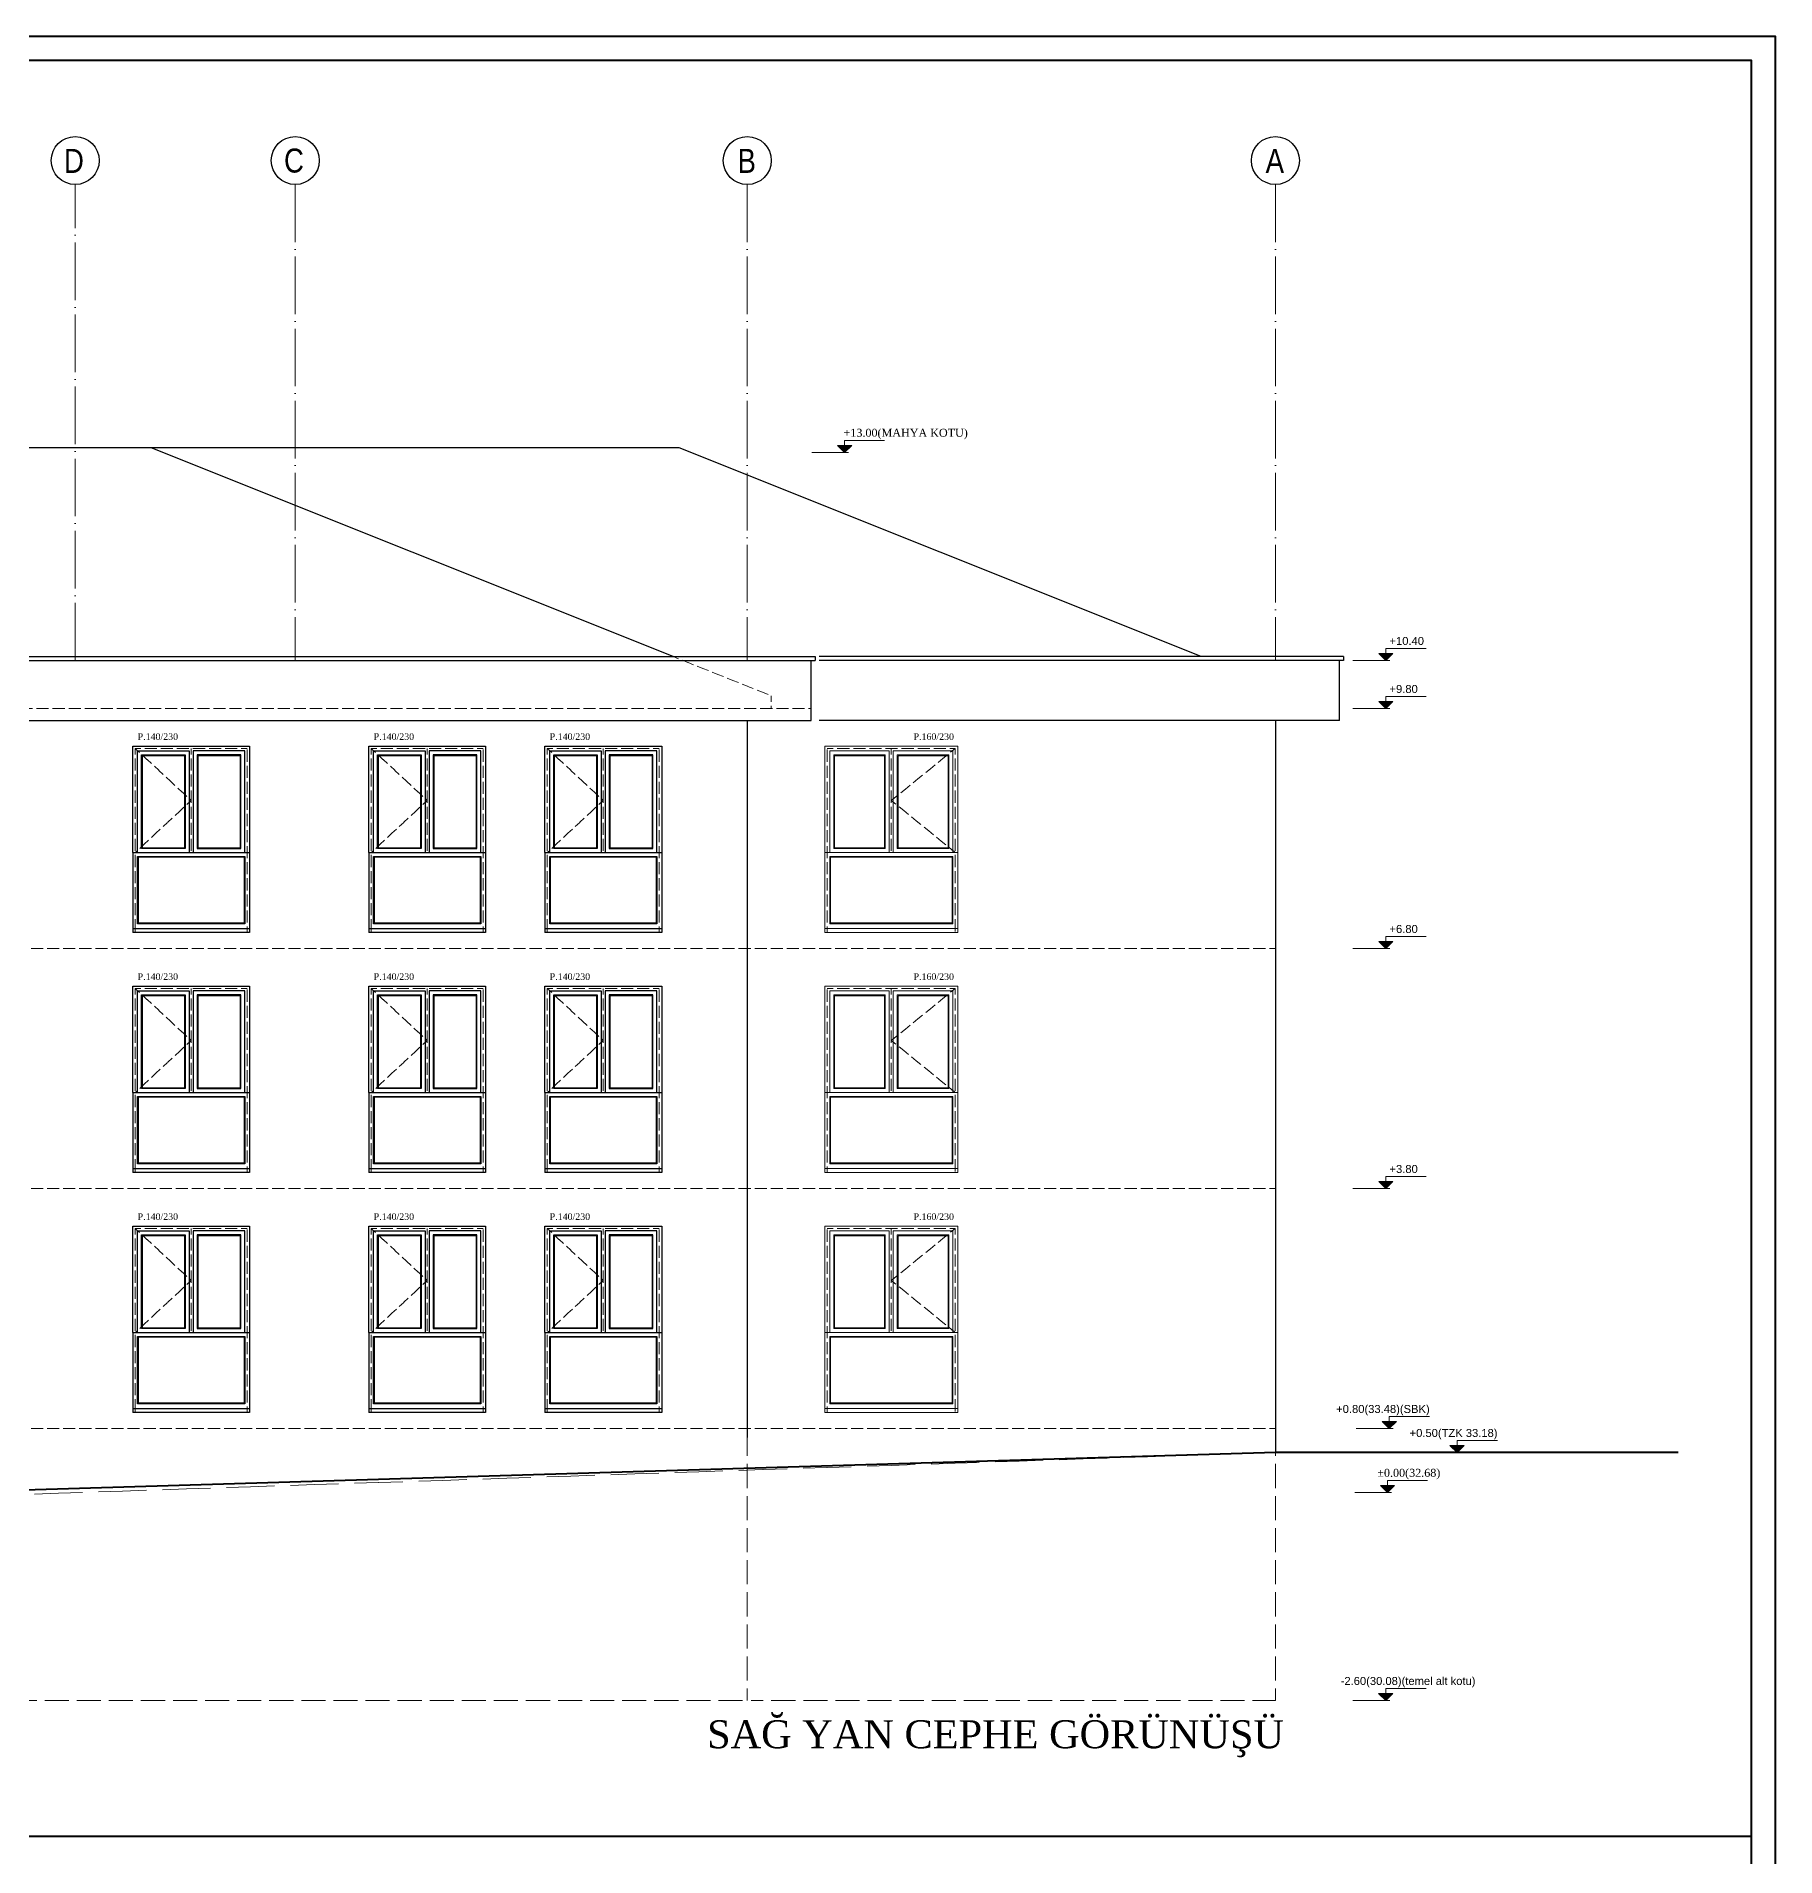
# Model space of a CAD drawing. Header units: millimetres. Extents: x 11587 to 81192, y -36083 to -25300.
# Drawn here: x 79018 to 81192, y -33858 to -31583 of the extents above; entities that cross this region are included whole.
import ezdxf

# ---------------------------------------------------------------- set-up
doc = ezdxf.new("R2010")
doc.units = ezdxf.units.MM
doc.linetypes.add('AKS', pattern=[30, 24, -3, 0, -3])
doc.linetypes.add('IZDUSUM1', pattern=[20, 7.5, -5, 7.5, 0])
for name, color, linetype, lineweight in [('rtm-aks balon', 20, 'Continuous', 25), ('rtm-aks balon yazı', 7, 'Continuous', 20), ('rtm-aks yeni', 7, 'AKS', 20), ('rtm-antet yazı-03', 233, 'Continuous', 30), ('rtm-antet-02', 140, 'Continuous', 40), ('rtm-cephe-03', 241, 'Continuous', 30), ('rtm-cephe-04', 33, 'Continuous', 25), ('rtm-izdusum-üst ince', 8, 'IZDUSUM1', 5), ('rtm-izdusum-üst kalın', 211, 'IZDUSUM1', 15), ('rtm-kesit katmanı-05', 153, 'Continuous', 20), ('rtm-mhl-yazı-malzeme', 253, 'Continuous', 13), ('rtm-sembol kot yazı', 7, 'Continuous', 20), ('rtm-symbol lvl', 242, 'Continuous', 20), ('rtm-tas_betonarme', 50, 'Continuous', 40)]:
    doc.layers.add(name, color=color, linetype=linetype, lineweight=lineweight)
doc.styles.add('A', font='times.ttf', dxfattribs={"height": 20})
doc.styles.add('AKSYAZI', font='ARIALN.TTF')
doc.styles.add('KT-isocpeur', font='arial.ttf', dxfattribs={"height": 10})
doc.styles.add('VAZ-OLCU', font='times.ttf', dxfattribs={"height": 60})

msp = doc.modelspace()

# ---------------------------------------------------------------- hatches: boundary and pattern name
at = {"layer": 'rtm-symbol lvl'}
for points in [[(80019.24, -32094.15), (80028.08, -32102.99), (80036.92, -32094.15)], [(80019.24, -32094.15), (80028.08, -32102.99), (80036.92, -32094.15)], [(80695.56, -32354.08), (80704.47, -32362.99), (80713.38, -32354.08)], [(80695.56, -32354.08), (80704.47, -32362.99), (80713.38, -32354.08)], [(80695.56, -32414.08), (80704.47, -32422.99), (80713.38, -32414.08)], [(80695.56, -32414.08), (80704.47, -32422.99), (80713.38, -32414.08)], [(80695.56, -32714.08), (80704.47, -32722.99), (80713.38, -32714.08)], [(80695.56, -32714.08), (80704.47, -32722.99), (80713.38, -32714.08)], [(80695.56, -33014.08), (80704.47, -33022.99), (80713.38, -33014.08)], [(80695.56, -33014.08), (80704.47, -33022.99), (80713.38, -33014.08)], [(80699.82, -33314.08), (80708.73, -33322.99), (80717.64, -33314.08)], [(80699.82, -33314.08), (80708.73, -33322.99), (80717.64, -33314.08)], [(80784.61, -33344.08), (80793.52, -33352.99), (80802.43, -33344.08)], [(80784.61, -33344.08), (80793.52, -33352.99), (80802.43, -33344.08)], [(80697.76, -33394.15), (80706.59, -33402.99), (80715.43, -33394.15)], [(80697.76, -33394.15), (80706.59, -33402.99), (80715.43, -33394.15)], [(80695.38, -33654.08), (80704.29, -33662.99), (80713.2, -33654.08)], [(80695.38, -33654.08), (80704.29, -33662.99), (80713.2, -33654.08)]]:
    msp.add_hatch(color=256, dxfattribs=at).paths.add_polyline_path(points)

# ---------------------------------------------------------------- linework, layer by layer
at = {"layer": 'rtm-aks balon'}
for centre in [(79066.4, -31738.07), (79341.4, -31738.07), (79906.4, -31738.07), (80566.4, -31738.07)]:
    msp.add_circle(centre, 30, dxfattribs=at)
at = {"layer": 'rtm-aks yeni', "ltscale": 3}
for p, q in [((79066.4, -32362.99), (79066.4, -31768.07)), ((79341.4, -31768.07), (79341.4, -32362.99)), ((79906.4, -31768.07), (79906.4, -32362.99)), ((80566.4, -31768.07), (80566.4, -32362.99))]:
    msp.add_line(p, q, dxfattribs=at)
at = {"layer": 'rtm-antet-02'}
for points in [[(68391.61, -31582.89), (68391.61, -36082.89), (81191.61, -36082.89), (81191.61, -31582.89), (68391.61, -31582.89)], [(81161.61, -33832.89), (68421.61, -33832.89)]]:
    msp.add_lwpolyline(points, dxfattribs=at)
msp.add_lwpolyline([(68421.61, -31612.89), (68421.61, -36052.89), (81161.61, -36052.89), (81161.61, -31612.89)], close=True, dxfattribs=at)
at = {"layer": 'rtm-cephe-03'}
msp.add_line((79906.4, -32437.99), (79906.4, -33334.03), dxfattribs=at)
for points in [[(79161.4, -32097.1), (78986.4, -32097.1)], [(79813.63, -32357.99), (79161.4, -32097.1)], [(78156.4, -32357.99), (79991.4, -32357.99)], [(78156.4, -32362.99), (79991.4, -32362.99)], [(79986.4, -32437.99), (79986.4, -32362.99)], [(79991.4, -32357.99), (79991.4, -32362.99)], [(78161.4, -32437.99), (79986.4, -32437.99)]]:
    msp.add_lwpolyline(points, dxfattribs=at)
at = {"layer": 'rtm-cephe-04'}
for p, q in [((80566.4, -32437.99), (80566.4, -33352.99)), ((79138.4, -32697.99), (79284.4, -32697.99)), ((79138.4, -32697.99), (79138.4, -32702.99)), ((79284.4, -32702.99), (79138.4, -32702.99)), ((79284.4, -32697.99), (79284.4, -32702.99)), ((79433.4, -32697.99), (79579.4, -32697.99)), ((79433.4, -32697.99), (79433.4, -32702.99)), ((79579.4, -32702.99), (79433.4, -32702.99)), ((79579.4, -32697.99), (79579.4, -32702.99)), ((79653.4, -32697.99), (79799.4, -32697.99)), ((79653.4, -32697.99), (79653.4, -32702.99)), ((79799.4, -32702.99), (79653.4, -32702.99)), ((79799.4, -32697.99), (79799.4, -32702.99)), ((79138.4, -32997.99), (79284.4, -32997.99)), ((79138.4, -32997.99), (79138.4, -33002.99)), ((79284.4, -33002.99), (79138.4, -33002.99)), ((79284.4, -32997.99), (79284.4, -33002.99)), ((79433.4, -32997.99), (79579.4, -32997.99)), ((79433.4, -32997.99), (79433.4, -33002.99)), ((79579.4, -33002.99), (79433.4, -33002.99)), ((79579.4, -32997.99), (79579.4, -33002.99)), ((79653.4, -32997.99), (79799.4, -32997.99)), ((79653.4, -32997.99), (79653.4, -33002.99)), ((79799.4, -33002.99), (79653.4, -33002.99)), ((79799.4, -32997.99), (79799.4, -33002.99)), ((79138.4, -33297.99), (79284.4, -33297.99)), ((79138.4, -33297.99), (79138.4, -33302.99)), ((79284.4, -33302.99), (79138.4, -33302.99)), ((79284.4, -33297.99), (79284.4, -33302.99)), ((79433.4, -33297.99), (79579.4, -33297.99)), ((79433.4, -33297.99), (79433.4, -33302.99)), ((79579.4, -33302.99), (79433.4, -33302.99)), ((79579.4, -33297.99), (79579.4, -33302.99)), ((79653.4, -33297.99), (79799.4, -33297.99)), ((79653.4, -33297.99), (79653.4, -33302.99)), ((79799.4, -33302.99), (79653.4, -33302.99)), ((79799.4, -33297.99), (79799.4, -33302.99))]:
    msp.add_line(p, q, dxfattribs=at)
for points in [[(80473.63, -32357.99), (79821.4, -32097.1), (79161.4, -32097.1)], [(80651.4, -32357.99), (79996.4, -32357.99)], [(80651.4, -32362.99), (79996.4, -32362.99)], [(80646.4, -32437.99), (80646.4, -32362.99)], [(80651.4, -32357.99), (80651.4, -32362.99)], [(80646.4, -32437.99), (79996.4, -32437.99)], [(79138.4, -32602.99), (79138.4, -32469.99), (79284.4, -32469.99), (79284.4, -32602.99)], [(79144.4, -32602.99), (79144.4, -32475.99), (79208.9, -32475.99), (79208.9, -32602.99)], [(79278.4, -32602.99), (79278.4, -32475.99), (79213.9, -32475.99), (79213.9, -32602.99)], [(79433.4, -32602.99), (79433.4, -32469.99), (79579.4, -32469.99), (79579.4, -32602.99)], [(79439.4, -32602.99), (79439.4, -32475.99), (79503.9, -32475.99), (79503.9, -32602.99)], [(79573.4, -32602.99), (79573.4, -32475.99), (79508.9, -32475.99), (79508.9, -32602.99)], [(79653.4, -32602.99), (79653.4, -32469.99), (79799.4, -32469.99), (79799.4, -32602.99)], [(79659.4, -32602.99), (79659.4, -32475.99), (79723.9, -32475.99), (79723.9, -32602.99)], [(79793.4, -32602.99), (79793.4, -32475.99), (79728.9, -32475.99), (79728.9, -32602.99)], [(79138.4, -32602.99), (79138.4, -32697.99)], [(79138.4, -32602.99), (79284.4, -32602.99)], [(79284.4, -32602.99), (79284.4, -32697.99)], [(79433.4, -32602.99), (79433.4, -32697.99)], [(79433.4, -32602.99), (79579.4, -32602.99)], [(79579.4, -32602.99), (79579.4, -32697.99)], [(79653.4, -32602.99), (79653.4, -32697.99)], [(79653.4, -32602.99), (79799.4, -32602.99)], [(79799.4, -32602.99), (79799.4, -32697.99)], [(79138.4, -32902.99), (79138.4, -32769.99), (79284.4, -32769.99), (79284.4, -32902.99)], [(79144.4, -32902.99), (79144.4, -32775.99), (79208.9, -32775.99), (79208.9, -32902.99)], [(79278.4, -32902.99), (79278.4, -32775.99), (79213.9, -32775.99), (79213.9, -32902.99)], [(79433.4, -32902.99), (79433.4, -32769.99), (79579.4, -32769.99), (79579.4, -32902.99)], [(79439.4, -32902.99), (79439.4, -32775.99), (79503.9, -32775.99), (79503.9, -32902.99)], [(79573.4, -32902.99), (79573.4, -32775.99), (79508.9, -32775.99), (79508.9, -32902.99)], [(79653.4, -32902.99), (79653.4, -32769.99), (79799.4, -32769.99), (79799.4, -32902.99)], [(79659.4, -32902.99), (79659.4, -32775.99), (79723.9, -32775.99), (79723.9, -32902.99)], [(79793.4, -32902.99), (79793.4, -32775.99), (79728.9, -32775.99), (79728.9, -32902.99)], [(79138.4, -32902.99), (79138.4, -32997.99)], [(79138.4, -32902.99), (79284.4, -32902.99)], [(79284.4, -32902.99), (79284.4, -32997.99)], [(79433.4, -32902.99), (79433.4, -32997.99)], [(79433.4, -32902.99), (79579.4, -32902.99)], [(79579.4, -32902.99), (79579.4, -32997.99)], [(79653.4, -32902.99), (79653.4, -32997.99)], [(79653.4, -32902.99), (79799.4, -32902.99)], [(79799.4, -32902.99), (79799.4, -32997.99)], [(79138.4, -33202.99), (79138.4, -33069.99), (79284.4, -33069.99), (79284.4, -33202.99)], [(79144.4, -33202.99), (79144.4, -33075.99), (79208.9, -33075.99), (79208.9, -33202.99)], [(79278.4, -33202.99), (79278.4, -33075.99), (79213.9, -33075.99), (79213.9, -33202.99)], [(79433.4, -33202.99), (79433.4, -33069.99), (79579.4, -33069.99), (79579.4, -33202.99)], [(79439.4, -33202.99), (79439.4, -33075.99), (79503.9, -33075.99), (79503.9, -33202.99)], [(79573.4, -33202.99), (79573.4, -33075.99), (79508.9, -33075.99), (79508.9, -33202.99)], [(79653.4, -33202.99), (79653.4, -33069.99), (79799.4, -33069.99), (79799.4, -33202.99)], [(79659.4, -33202.99), (79659.4, -33075.99), (79723.9, -33075.99), (79723.9, -33202.99)], [(79793.4, -33202.99), (79793.4, -33075.99), (79728.9, -33075.99), (79728.9, -33202.99)], [(79138.4, -33202.99), (79138.4, -33297.99)], [(79138.4, -33202.99), (79284.4, -33202.99)], [(79284.4, -33202.99), (79284.4, -33297.99)], [(79433.4, -33202.99), (79433.4, -33297.99)], [(79433.4, -33202.99), (79579.4, -33202.99)], [(79579.4, -33202.99), (79579.4, -33297.99)], [(79653.4, -33202.99), (79653.4, -33297.99)], [(79653.4, -33202.99), (79799.4, -33202.99)], [(79799.4, -33202.99), (79799.4, -33297.99)]]:
    msp.add_lwpolyline(points, dxfattribs=at)
for points in [[(79203.9, -32480.99), (79203.9, -32597.99), (79149.4, -32597.99), (79149.4, -32480.99)], [(79218.9, -32480.99), (79218.9, -32597.99), (79273.4, -32597.99), (79273.4, -32480.99)], [(79498.9, -32480.99), (79498.9, -32597.99), (79444.4, -32597.99), (79444.4, -32480.99)], [(79513.9, -32480.99), (79513.9, -32597.99), (79568.4, -32597.99), (79568.4, -32480.99)], [(79718.9, -32480.99), (79718.9, -32597.99), (79664.4, -32597.99), (79664.4, -32480.99)], [(79733.9, -32480.99), (79733.9, -32597.99), (79788.4, -32597.99), (79788.4, -32480.99)], [(79278.4, -32691.99), (79144.4, -32691.99), (79144.4, -32607.99), (79278.4, -32607.99)], [(79573.4, -32691.99), (79439.4, -32691.99), (79439.4, -32607.99), (79573.4, -32607.99)], [(79793.4, -32691.99), (79659.4, -32691.99), (79659.4, -32607.99), (79793.4, -32607.99)], [(79203.9, -32780.99), (79203.9, -32897.99), (79149.4, -32897.99), (79149.4, -32780.99)], [(79218.9, -32780.99), (79218.9, -32897.99), (79273.4, -32897.99), (79273.4, -32780.99)], [(79498.9, -32780.99), (79498.9, -32897.99), (79444.4, -32897.99), (79444.4, -32780.99)], [(79513.9, -32780.99), (79513.9, -32897.99), (79568.4, -32897.99), (79568.4, -32780.99)], [(79718.9, -32780.99), (79718.9, -32897.99), (79664.4, -32897.99), (79664.4, -32780.99)], [(79733.9, -32780.99), (79733.9, -32897.99), (79788.4, -32897.99), (79788.4, -32780.99)], [(79278.4, -32991.99), (79144.4, -32991.99), (79144.4, -32907.99), (79278.4, -32907.99)], [(79573.4, -32991.99), (79439.4, -32991.99), (79439.4, -32907.99), (79573.4, -32907.99)], [(79793.4, -32991.99), (79659.4, -32991.99), (79659.4, -32907.99), (79793.4, -32907.99)], [(79203.9, -33080.99), (79203.9, -33197.99), (79149.4, -33197.99), (79149.4, -33080.99)], [(79218.9, -33080.99), (79218.9, -33197.99), (79273.4, -33197.99), (79273.4, -33080.99)], [(79498.9, -33080.99), (79498.9, -33197.99), (79444.4, -33197.99), (79444.4, -33080.99)], [(79513.9, -33080.99), (79513.9, -33197.99), (79568.4, -33197.99), (79568.4, -33080.99)], [(79718.9, -33080.99), (79718.9, -33197.99), (79664.4, -33197.99), (79664.4, -33080.99)], [(79733.9, -33080.99), (79733.9, -33197.99), (79788.4, -33197.99), (79788.4, -33080.99)], [(79278.4, -33291.99), (79144.4, -33291.99), (79144.4, -33207.99), (79278.4, -33207.99)], [(79573.4, -33291.99), (79439.4, -33291.99), (79439.4, -33207.99), (79573.4, -33207.99)], [(79793.4, -33291.99), (79659.4, -33291.99), (79659.4, -33207.99), (79793.4, -33207.99)]]:
    msp.add_lwpolyline(points, close=True, dxfattribs=at)
at = {"layer": 'rtm-izdusum-üst ince'}
for p, q in [((79281.4, -32472.99), (79141.4, -32472.99)), ((79141.4, -32472.99), (79141.4, -32702.99)), ((79281.4, -32702.99), (79281.4, -32472.99)), ((79576.4, -32472.99), (79436.4, -32472.99)), ((79436.4, -32472.99), (79436.4, -32702.99)), ((79576.4, -32702.99), (79576.4, -32472.99)), ((79796.4, -32472.99), (79656.4, -32472.99)), ((79656.4, -32472.99), (79656.4, -32702.99)), ((79796.4, -32702.99), (79796.4, -32472.99)), ((80006.4, -32702.99), (80006.4, -32472.99)), ((80006.4, -32472.99), (80166.4, -32472.99)), ((80166.4, -32472.99), (80166.4, -32702.99)), ((79281.4, -32772.99), (79141.4, -32772.99)), ((79141.4, -32772.99), (79141.4, -33002.99)), ((79281.4, -33002.99), (79281.4, -32772.99)), ((79576.4, -32772.99), (79436.4, -32772.99)), ((79436.4, -32772.99), (79436.4, -33002.99)), ((79576.4, -33002.99), (79576.4, -32772.99)), ((79796.4, -32772.99), (79656.4, -32772.99)), ((79656.4, -32772.99), (79656.4, -33002.99)), ((79796.4, -33002.99), (79796.4, -32772.99)), ((80006.4, -33002.99), (80006.4, -32772.99)), ((80006.4, -32772.99), (80166.4, -32772.99)), ((80166.4, -32772.99), (80166.4, -33002.99)), ((79281.4, -33072.99), (79141.4, -33072.99)), ((79141.4, -33072.99), (79141.4, -33302.99)), ((79281.4, -33302.99), (79281.4, -33072.99)), ((79576.4, -33072.99), (79436.4, -33072.99)), ((79436.4, -33072.99), (79436.4, -33302.99)), ((79576.4, -33302.99), (79576.4, -33072.99)), ((79796.4, -33072.99), (79656.4, -33072.99)), ((79656.4, -33072.99), (79656.4, -33302.99)), ((79796.4, -33302.99), (79796.4, -33072.99)), ((80006.4, -33302.99), (80006.4, -33072.99)), ((80006.4, -33072.99), (80166.4, -33072.99)), ((80166.4, -33072.99), (80166.4, -33302.99))]:
    msp.add_line(p, q, dxfattribs=at)
for points in [[(79813.63, -32357.99), (79936.4, -32407.1), (79936.4, -32422.99)], [(78161.4, -32422.99), (79986.4, -32422.99)], [(79141.4, -32472.99), (79211.4, -32537.99), (79141.4, -32602.99)], [(79211.4, -32472.99), (79211.4, -32602.99)], [(79436.4, -32472.99), (79506.4, -32537.99), (79436.4, -32602.99)], [(79506.4, -32472.99), (79506.4, -32602.99)], [(79656.4, -32472.99), (79726.4, -32537.99), (79656.4, -32602.99)], [(79726.4, -32472.99), (79726.4, -32602.99)], [(80166.4, -32472.99), (80086.4, -32537.99), (80166.4, -32602.99)], [(80086.4, -32472.99), (80086.4, -32602.99)], [(80566.4, -32722.99), (77576.4, -32722.99)], [(79141.4, -32772.99), (79211.4, -32837.99), (79141.4, -32902.99)], [(79211.4, -32772.99), (79211.4, -32902.99)], [(79436.4, -32772.99), (79506.4, -32837.99), (79436.4, -32902.99)], [(79506.4, -32772.99), (79506.4, -32902.99)], [(79656.4, -32772.99), (79726.4, -32837.99), (79656.4, -32902.99)], [(79726.4, -32772.99), (79726.4, -32902.99)], [(80166.4, -32772.99), (80086.4, -32837.99), (80166.4, -32902.99)], [(80086.4, -32772.99), (80086.4, -32902.99)], [(80566.4, -33022.99), (77576.4, -33022.99)], [(79141.4, -33072.99), (79211.4, -33137.99), (79141.4, -33202.99)], [(79211.4, -33072.99), (79211.4, -33202.99)], [(79436.4, -33072.99), (79506.4, -33137.99), (79436.4, -33202.99)], [(79506.4, -33072.99), (79506.4, -33202.99)], [(79656.4, -33072.99), (79726.4, -33137.99), (79656.4, -33202.99)], [(79726.4, -33072.99), (79726.4, -33202.99)], [(80166.4, -33072.99), (80086.4, -33137.99), (80166.4, -33202.99)], [(80086.4, -33072.99), (80086.4, -33202.99)], [(80566.4, -33322.99), (77576.4, -33322.99)]]:
    msp.add_lwpolyline(points, dxfattribs=at)
at = {"layer": 'rtm-izdusum-üst ince', "ltscale": 2}
for points in [[(78241.4, -33422.98), (78241.4, -33662.99), (79906.4, -33662.99), (79906.4, -33334.03)], [(79911.4, -33662.99), (80566.4, -33662.99), (80566.4, -33352.99)]]:
    msp.add_lwpolyline(points, dxfattribs=at)
at = {"layer": 'rtm-izdusum-üst kalın', "ltscale": 4}
msp.add_lwpolyline([(81070.05, -33352.99), (80566.4, -33352.99), (77576.4, -33452.99), (77217.64, -33452.99)], dxfattribs=at)
at = {"layer": 'rtm-kesit katmanı-05'}
for p, q in [((80169.4, -32697.99), (80003.4, -32697.99)), ((80003.4, -32697.99), (80003.4, -32702.99)), ((80003.4, -32702.99), (80169.4, -32702.99)), ((80169.4, -32697.99), (80169.4, -32702.99)), ((80169.4, -32997.99), (80003.4, -32997.99)), ((80003.4, -32997.99), (80003.4, -33002.99)), ((80003.4, -33002.99), (80169.4, -33002.99)), ((80169.4, -32997.99), (80169.4, -33002.99)), ((80169.4, -33297.99), (80003.4, -33297.99)), ((80003.4, -33297.99), (80003.4, -33302.99)), ((80003.4, -33302.99), (80169.4, -33302.99)), ((80169.4, -33297.99), (80169.4, -33302.99))]:
    msp.add_line(p, q, dxfattribs=at)
for points in [[(79202.9, -32481.99), (79202.9, -32596.99), (79150.4, -32596.99), (79150.4, -32481.99)], [(79219.9, -32481.99), (79219.9, -32596.99), (79272.4, -32596.99), (79272.4, -32481.99)], [(79497.9, -32481.99), (79497.9, -32596.99), (79445.4, -32596.99), (79445.4, -32481.99)], [(79514.9, -32481.99), (79514.9, -32596.99), (79567.4, -32596.99), (79567.4, -32481.99)], [(79717.9, -32481.99), (79717.9, -32596.99), (79665.4, -32596.99), (79665.4, -32481.99)], [(79734.9, -32481.99), (79734.9, -32596.99), (79787.4, -32596.99), (79787.4, -32481.99)], [(80078.9, -32480.99), (80078.9, -32597.99), (80014.4, -32597.99), (80014.4, -32480.99)], [(80077.9, -32481.99), (80077.9, -32596.99), (80015.4, -32596.99), (80015.4, -32481.99)], [(80093.9, -32480.99), (80093.9, -32597.99), (80158.4, -32597.99), (80158.4, -32480.99)], [(80094.9, -32481.99), (80094.9, -32596.99), (80157.4, -32596.99), (80157.4, -32481.99)], [(79277.4, -32690.99), (79145.4, -32690.99), (79145.4, -32608.99), (79277.4, -32608.99)], [(79572.4, -32690.99), (79440.4, -32690.99), (79440.4, -32608.99), (79572.4, -32608.99)], [(79792.4, -32690.99), (79660.4, -32690.99), (79660.4, -32608.99), (79792.4, -32608.99)], [(80009.4, -32691.99), (80163.4, -32691.99), (80163.4, -32607.99), (80009.4, -32607.99)], [(80010.4, -32690.99), (80162.4, -32690.99), (80162.4, -32608.99), (80010.4, -32608.99)], [(79202.9, -32781.99), (79202.9, -32896.99), (79150.4, -32896.99), (79150.4, -32781.99)], [(79219.9, -32781.99), (79219.9, -32896.99), (79272.4, -32896.99), (79272.4, -32781.99)], [(79497.9, -32781.99), (79497.9, -32896.99), (79445.4, -32896.99), (79445.4, -32781.99)], [(79514.9, -32781.99), (79514.9, -32896.99), (79567.4, -32896.99), (79567.4, -32781.99)], [(79717.9, -32781.99), (79717.9, -32896.99), (79665.4, -32896.99), (79665.4, -32781.99)], [(79734.9, -32781.99), (79734.9, -32896.99), (79787.4, -32896.99), (79787.4, -32781.99)], [(80078.9, -32780.99), (80078.9, -32897.99), (80014.4, -32897.99), (80014.4, -32780.99)], [(80077.9, -32781.99), (80077.9, -32896.99), (80015.4, -32896.99), (80015.4, -32781.99)], [(80093.9, -32780.99), (80093.9, -32897.99), (80158.4, -32897.99), (80158.4, -32780.99)], [(80094.9, -32781.99), (80094.9, -32896.99), (80157.4, -32896.99), (80157.4, -32781.99)], [(79277.4, -32990.99), (79145.4, -32990.99), (79145.4, -32908.99), (79277.4, -32908.99)], [(79572.4, -32990.99), (79440.4, -32990.99), (79440.4, -32908.99), (79572.4, -32908.99)], [(79792.4, -32990.99), (79660.4, -32990.99), (79660.4, -32908.99), (79792.4, -32908.99)], [(80009.4, -32991.99), (80163.4, -32991.99), (80163.4, -32907.99), (80009.4, -32907.99)], [(80010.4, -32990.99), (80162.4, -32990.99), (80162.4, -32908.99), (80010.4, -32908.99)], [(80078.9, -33080.99), (80078.9, -33197.99), (80014.4, -33197.99), (80014.4, -33080.99)], [(80093.9, -33080.99), (80093.9, -33197.99), (80158.4, -33197.99), (80158.4, -33080.99)], [(79202.9, -33081.99), (79202.9, -33196.99), (79150.4, -33196.99), (79150.4, -33081.99)], [(79219.9, -33081.99), (79219.9, -33196.99), (79272.4, -33196.99), (79272.4, -33081.99)], [(79497.9, -33081.99), (79497.9, -33196.99), (79445.4, -33196.99), (79445.4, -33081.99)], [(79514.9, -33081.99), (79514.9, -33196.99), (79567.4, -33196.99), (79567.4, -33081.99)], [(79717.9, -33081.99), (79717.9, -33196.99), (79665.4, -33196.99), (79665.4, -33081.99)], [(79734.9, -33081.99), (79734.9, -33196.99), (79787.4, -33196.99), (79787.4, -33081.99)], [(80077.9, -33081.99), (80077.9, -33196.99), (80015.4, -33196.99), (80015.4, -33081.99)], [(80094.9, -33081.99), (80094.9, -33196.99), (80157.4, -33196.99), (80157.4, -33081.99)], [(79277.4, -33290.99), (79145.4, -33290.99), (79145.4, -33208.99), (79277.4, -33208.99)], [(79572.4, -33290.99), (79440.4, -33290.99), (79440.4, -33208.99), (79572.4, -33208.99)], [(79792.4, -33290.99), (79660.4, -33290.99), (79660.4, -33208.99), (79792.4, -33208.99)], [(80009.4, -33291.99), (80163.4, -33291.99), (80163.4, -33207.99), (80009.4, -33207.99)], [(80010.4, -33290.99), (80162.4, -33290.99), (80162.4, -33208.99), (80010.4, -33208.99)]]:
    msp.add_lwpolyline(points, close=True, dxfattribs=at)
for points in [[(80169.4, -32602.99), (80169.4, -32469.99), (80003.4, -32469.99), (80003.4, -32602.99)], [(80009.4, -32602.99), (80009.4, -32475.99), (80083.9, -32475.99), (80083.9, -32602.99)], [(80163.4, -32602.99), (80163.4, -32475.99), (80088.9, -32475.99), (80088.9, -32602.99)], [(80003.4, -32602.99), (80003.4, -32697.99)], [(80169.4, -32602.99), (80003.4, -32602.99)], [(80169.4, -32602.99), (80169.4, -32697.99)], [(80169.4, -32902.99), (80169.4, -32769.99), (80003.4, -32769.99), (80003.4, -32902.99)], [(80009.4, -32902.99), (80009.4, -32775.99), (80083.9, -32775.99), (80083.9, -32902.99)], [(80163.4, -32902.99), (80163.4, -32775.99), (80088.9, -32775.99), (80088.9, -32902.99)], [(80003.4, -32902.99), (80003.4, -32997.99)], [(80169.4, -32902.99), (80003.4, -32902.99)], [(80169.4, -32902.99), (80169.4, -32997.99)], [(80169.4, -33202.99), (80169.4, -33069.99), (80003.4, -33069.99), (80003.4, -33202.99)], [(80009.4, -33202.99), (80009.4, -33075.99), (80083.9, -33075.99), (80083.9, -33202.99)], [(80163.4, -33202.99), (80163.4, -33075.99), (80088.9, -33075.99), (80088.9, -33202.99)], [(80003.4, -33202.99), (80003.4, -33297.99)], [(80169.4, -33202.99), (80003.4, -33202.99)], [(80169.4, -33202.99), (80169.4, -33297.99)]]:
    msp.add_lwpolyline(points, dxfattribs=at)
at = {"layer": 'rtm-symbol lvl'}
for p, q in [((79987.24, -32102.99), (80033.03, -32102.99)), ((80663.31, -32362.99), (80709.47, -32362.99)), ((80663.31, -32422.99), (80709.47, -32422.99)), ((80663.31, -32722.99), (80709.47, -32722.99)), ((80663.31, -33022.99), (80709.47, -33022.99)), ((80667.56, -33322.99), (80713.73, -33322.99)), ((80752.35, -33352.99), (80798.52, -33352.99)), ((80665.75, -33402.99), (80711.55, -33402.99)), ((80663.12, -33662.99), (80709.28, -33662.99))]:
    msp.add_line(p, q, dxfattribs=at)
for points in [[(80019.24, -32094.15), (80028.08, -32102.99), (80036.92, -32094.15)], [(80019.24, -32094.15), (80028.08, -32102.99), (80036.92, -32094.15)], [(80695.56, -32354.08), (80704.47, -32362.99), (80713.38, -32354.08)], [(80695.56, -32354.08), (80704.47, -32362.99), (80713.38, -32354.08)], [(80695.56, -32414.08), (80704.47, -32422.99), (80713.38, -32414.08)], [(80695.56, -32414.08), (80704.47, -32422.99), (80713.38, -32414.08)], [(80695.56, -32714.08), (80704.47, -32722.99), (80713.38, -32714.08)], [(80695.56, -32714.08), (80704.47, -32722.99), (80713.38, -32714.08)], [(80695.56, -33014.08), (80704.47, -33022.99), (80713.38, -33014.08)], [(80695.56, -33014.08), (80704.47, -33022.99), (80713.38, -33014.08)], [(80699.82, -33314.08), (80708.73, -33322.99), (80717.64, -33314.08)], [(80699.82, -33314.08), (80708.73, -33322.99), (80717.64, -33314.08)], [(80784.61, -33344.08), (80793.52, -33352.99), (80802.43, -33344.08)], [(80784.61, -33344.08), (80793.52, -33352.99), (80802.43, -33344.08)], [(80697.76, -33394.15), (80706.59, -33402.99), (80715.43, -33394.15)], [(80697.76, -33394.15), (80706.59, -33402.99), (80715.43, -33394.15)], [(80695.38, -33654.08), (80704.29, -33662.99), (80713.2, -33654.08)], [(80695.38, -33654.08), (80704.29, -33662.99), (80713.2, -33654.08)]]:
    msp.add_lwpolyline(points, close=True, dxfattribs=at)
for points in [[(80078.08, -32087.99), (80028.08, -32087.99), (80028.08, -32102.99)], [(80754.87, -32347.87), (80704.47, -32347.87), (80704.47, -32362.99)], [(80754.87, -32407.87), (80704.47, -32407.87), (80704.47, -32422.99)], [(80754.87, -32707.87), (80704.47, -32707.87), (80704.47, -32722.99)], [(80754.87, -33007.87), (80704.47, -33007.87), (80704.47, -33022.99)], [(80759.13, -33307.87), (80708.73, -33307.87), (80708.73, -33322.99)], [(80843.92, -33337.87), (80793.52, -33337.87), (80793.52, -33352.99)], [(80756.59, -33387.99), (80706.59, -33387.99), (80706.59, -33402.99)], [(80754.69, -33647.87), (80704.29, -33647.87), (80704.29, -33662.99)]]:
    msp.add_lwpolyline(points, dxfattribs=at)
at = {"layer": 'rtm-tas_betonarme'}
msp.add_lwpolyline([(81070.05, -33352.99), (80566.4, -33352.99), (77576.4, -33442.99), (77219.24, -33442.99)], dxfattribs=at)

# ---------------------------------------------------------------- texts
at = {"layer": 'rtm-aks balon yazı', "char_height": 30, "width": 27.7214, "attachment_point": 9, "style": 'AKSYAZI'}
for s, insert in [('D', (79077.19, -31753.49)), ('C', (79352.19, -31753.49)), ('B', (79917.19, -31753.49)), ('A', (80577.19, -31753.49))]:
    msp.add_mtext(s, dxfattribs=dict(at, insert=insert))
at = {"layer": 'rtm-antet yazı-03', "linetype": 'ByBlock', "insert": (79856.17, -33687.67), "char_height": 35, "width": 2995.4423, "attachment_point": 1, "style": 'A'}
msp.add_mtext('SAĞ YAN CEPHE GÖRÜNÜŞÜ', dxfattribs=at)
at = {"layer": 'rtm-mhl-yazı-malzeme', "style": 'VAZ-OLCU'}
for s, rotation, p in [('P.140/230', 0.0398, (79144.45, -32462.26)), ('P.140/230', 0.0398, (79439.45, -32462.26)), ('P.140/230', 0.0398, (79659.45, -32462.26)), ('P.160/230', 359.9602, (80114.18, -32462.22)), ('P.140/230', 0.0398, (79144.45, -32762.26)), ('P.140/230', 0.0398, (79439.45, -32762.26)), ('P.140/230', 0.0398, (79659.45, -32762.26)), ('P.160/230', 359.9602, (80114.18, -32762.22)), ('P.140/230', 0.0398, (79144.45, -33062.26)), ('P.140/230', 0.0398, (79439.45, -33062.26)), ('P.140/230', 0.0398, (79659.45, -33062.26)), ('P.160/230', 359.9602, (80114.18, -33062.22))]:
    msp.add_text(s, height=8.192, rotation=rotation, dxfattribs=at).set_placement(p)
at = {"layer": 'rtm-sembol kot yazı'}
for s, style, p in [('+13.00(MAHYA KOTU)', 'VAZ-OLCU', (80026.67, -32083.36, -106)), ('+10.40', 'KT-isocpeur', (80709.05, -32343.56, -240.41)), ('+9.80', 'KT-isocpeur', (80709.05, -32403.56, -240.41)), ('+6.80', 'KT-isocpeur', (80709.05, -32703.56, -240.41)), ('+3.80', 'KT-isocpeur', (80709.05, -33003.56, -240.41)), ('+0.80(33.48)(SBK)', 'KT-isocpeur', (80642.42, -33303.56, -240.41)), ('+0.50(TZK 33.18)', 'KT-isocpeur', (80734.2, -33333.56, -240.41)), ('%%P0.00(32.68)', 'VAZ-OLCU', (80693.85, -33383.36, -106)), ('-2.60(30.08)(temel alt kotu)', 'KT-isocpeur', (80648.05, -33643.56, -240.41))]:
    msp.add_text(s, height=10, dxfattribs=dict(at, style=style)).set_placement(p)

doc.saveas('drawing.dxf')
